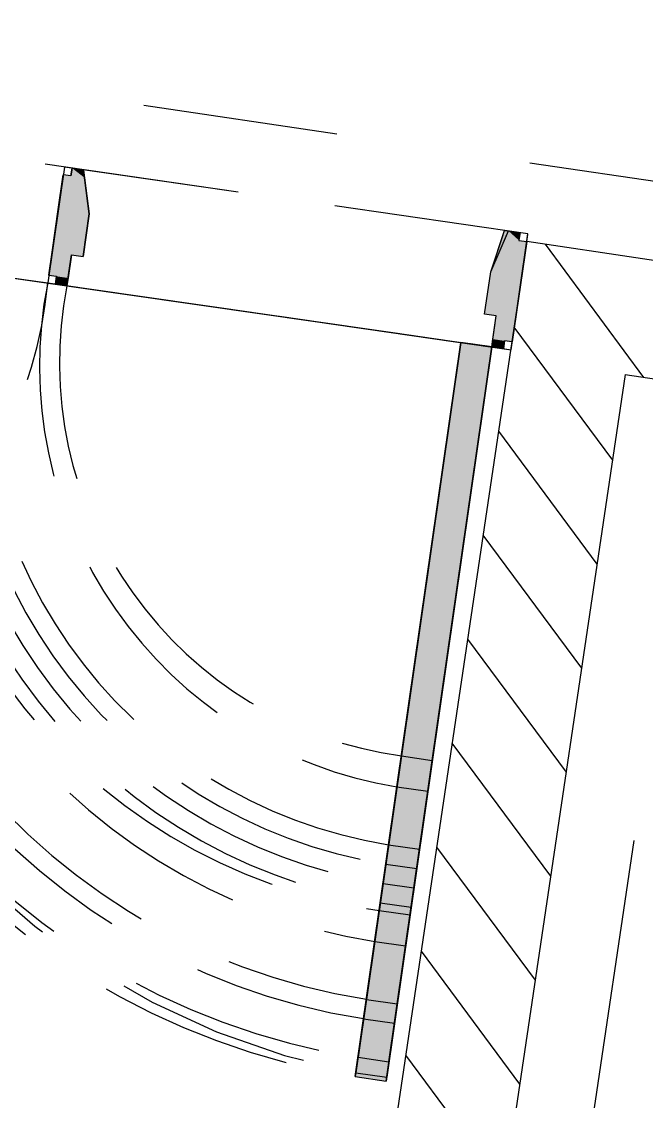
# Model space of a CAD drawing. Header units: millimetres. Extents: x 338 to 506, y 179 to 335.
# Drawn here: x 446.563 to 447.364, y 235.504 to 236.887 of the extents above; entities that cross this region are included whole.
import ezdxf

# ---------------------------------------------------------------- set-up
doc = ezdxf.new("R2010")
doc.units = ezdxf.units.MM
for name, pattern in [('CENTER', [2, 1.25, -0.25, 0.25, -0.25]), ('DASHED2', [0.375, 0.25, -0.125]), ('HIDDEN', [0.375, 0.25, -0.125])]:
    doc.linetypes.add(name, pattern=pattern)
for name, color, linetype in [('A-DOOR', 3, 'Continuous'), ('EJES_DE_COLUMNA', 255, 'DASHED2'), ('MUROS', 32, 'Continuous')]:
    doc.layers.add(name, color=color, linetype=linetype)

# ---------------------------------------------------------------- blocks, each defined once
blk = doc.blocks.new('*U1258')
at = {"color": 7, "linetype": 'Continuous'}
for p, q in [((0.575, -0.01), (0.575, 0)), ((0.59, 0), (0.59, -0.01)), ((0.575, -0.04), (0.575, -0.01)), ((0.6, -0.01), (0.6, -0.04)), ((0.56, -0.095), (0.56, -0.04)), ((0.6, -0.04), (0.6, -0.095)), ((0.5723, -0.14), (0.56, -0.095)), ((0.6, -0.095), (0.6, -0.14)), ((0.575, -0.15), (0.5723, -0.14)), ((0.59, -0.14), (0.59, -0.15))]:
    blk.add_line(p, q, dxfattribs=at)
at = {"color": 7, "linetype": 'Continuous', "extrusion": (0, 0, -1)}
for points in [[(-0.575, 0), (-0.59, -0.01), (-0.575, -0.01)], [(-0.575, 0), (-0.59, 0), (-0.59, -0.01)], [(-0.575, -0.01), (-0.6, -0.04), (-0.575, -0.04)], [(-0.575, -0.01), (-0.6, -0.01), (-0.6, -0.04)], [(-0.56, -0.04), (-0.6, -0.095), (-0.56, -0.095)], [(-0.56, -0.04), (-0.6, -0.04), (-0.6, -0.095)], [(-0.56, -0.095), (-0.6, -0.14), (-0.5723, -0.14)], [(-0.56, -0.095), (-0.6, -0.095), (-0.6, -0.14)], [(-0.5723, -0.14), (-0.59, -0.15), (-0.575, -0.15)], [(-0.5723, -0.14), (-0.59, -0.14), (-0.59, -0.15)]]:
    blk.add_solid(points, dxfattribs=at)
blk = doc.blocks.new('*U1259')
at = {"color": 7, "linetype": 'Continuous'}
for p, q in [((0.025, 0), (0.025, 0.535)), ((0.065, 0.535), (0.065, 0))]:
    blk.add_line(p, q, dxfattribs=at)
at = {"color": 7, "linetype": 'Continuous', "extrusion": (0, 0, -1)}
for points in [[(-0.025, 0.535), (-0.065, 0), (-0.025, 0)], [(-0.025, 0.535), (-0.065, 0.535), (-0.065, 0)]]:
    blk.add_solid(points, dxfattribs=at)
blk = doc.blocks.new('*U1260')
at = {"color": 7, "linetype": 'Continuous'}
for p, q in [((0.01, -0.01), (0.01, 0)), ((0.025, 0), (0.025, -0.01)), ((0, -0.04), (0, -0.01)), ((0.025, -0.01), (0.025, -0.04)), ((0, -0.095), (0, -0.04)), ((0.04, -0.04), (0.04, -0.095)), ((0, -0.14), (0, -0.095)), ((0.04, -0.095), (0.0277, -0.14)), ((0.01, -0.15), (0.01, -0.14)), ((0.0277, -0.14), (0.025, -0.15))]:
    blk.add_line(p, q, dxfattribs=at)
at = {"color": 7, "linetype": 'Continuous', "extrusion": (0, 0, -1)}
for points in [[(-0.01, 0), (-0.025, -0.01), (-0.01, -0.01)], [(-0.01, 0), (-0.025, 0), (-0.025, -0.01)], [(0, -0.01), (-0.025, -0.04), (0, -0.04)], [(0, -0.01), (-0.025, -0.01), (-0.025, -0.04)], [(0, -0.04), (-0.04, -0.095), (0, -0.095)], [(0, -0.04), (-0.04, -0.04), (-0.04, -0.095)], [(0, -0.095), (-0.0277, -0.14), (0, -0.14)], [(0, -0.095), (-0.04, -0.095), (-0.0277, -0.14)], [(-0.01, -0.14), (-0.025, -0.15), (-0.01, -0.15)], [(-0.01, -0.14), (-0.0277, -0.14), (-0.025, -0.15)]]:
    blk.add_solid(points, dxfattribs=at)
blk = doc.blocks.new('*U1261')
at = {"color": 7, "linetype": 'Continuous'}
for p, q in [((0.025, 0), (0.025, 0.65)), ((0.065, 0.65), (0.065, 0))]:
    blk.add_line(p, q, dxfattribs=at)
at = {"color": 7, "linetype": 'Continuous', "extrusion": (0, 0, -1)}
for points in [[(-0.025, 0.65), (-0.065, 0), (-0.025, 0)], [(-0.025, 0.65), (-0.065, 0.65), (-0.065, 0)]]:
    blk.add_solid(points, dxfattribs=at)
blk = doc.blocks.new('*U1263')
at = {"color": 7, "linetype": 'Continuous'}
for p, q in [((0.01, -0.01), (0.01, 0)), ((0.025, 0), (0.025, -0.01)), ((0, -0.04), (0, -0.01)), ((0.025, -0.01), (0.025, -0.04)), ((0, -0.095), (0, -0.04)), ((0.04, -0.04), (0.04, -0.095)), ((0, -0.14), (0, -0.095)), ((0.04, -0.095), (0.0277, -0.14)), ((0.01, -0.15), (0.01, -0.14)), ((0.0277, -0.14), (0.025, -0.15))]:
    blk.add_line(p, q, dxfattribs=at)
at = {"color": 7, "linetype": 'Continuous', "extrusion": (0, 0, -1)}
for points in [[(-0.01, 0), (-0.025, -0.01), (-0.01, -0.01)], [(-0.01, 0), (-0.025, 0), (-0.025, -0.01)], [(0, -0.01), (-0.025, -0.04), (0, -0.04)], [(0, -0.01), (-0.025, -0.01), (-0.025, -0.04)], [(0, -0.04), (-0.04, -0.095), (0, -0.095)], [(0, -0.04), (-0.04, -0.04), (-0.04, -0.095)], [(0, -0.095), (-0.0277, -0.14), (0, -0.14)], [(0, -0.095), (-0.04, -0.095), (-0.0277, -0.14)], [(-0.01, -0.14), (-0.025, -0.15), (-0.01, -0.15)], [(-0.01, -0.14), (-0.0277, -0.14), (-0.025, -0.15)]]:
    blk.add_solid(points, dxfattribs=at)
blk = doc.blocks.new('*U1266')
at = {"color": 7, "linetype": 'Continuous'}
for p, q in [((0.01, -0.01), (0.01, 0)), ((0.025, 0), (0.025, -0.01)), ((0, -0.04), (0, -0.01)), ((0.025, -0.01), (0.025, -0.04)), ((0, -0.095), (0, -0.04)), ((0.04, -0.04), (0.04, -0.095)), ((0, -0.14), (0, -0.095)), ((0.04, -0.095), (0.0277, -0.14)), ((0.01, -0.15), (0.01, -0.14)), ((0.0277, -0.14), (0.025, -0.15))]:
    blk.add_line(p, q, dxfattribs=at)
at = {"color": 7, "linetype": 'Continuous', "extrusion": (0, 0, -1)}
for points in [[(-0.01, 0), (-0.025, -0.01), (-0.01, -0.01)], [(-0.01, 0), (-0.025, 0), (-0.025, -0.01)], [(0, -0.01), (-0.025, -0.04), (0, -0.04)], [(0, -0.01), (-0.025, -0.01), (-0.025, -0.04)], [(0, -0.04), (-0.04, -0.095), (0, -0.095)], [(0, -0.04), (-0.04, -0.04), (-0.04, -0.095)], [(0, -0.095), (-0.0277, -0.14), (0, -0.14)], [(0, -0.095), (-0.04, -0.095), (-0.0277, -0.14)], [(-0.01, -0.14), (-0.025, -0.15), (-0.01, -0.15)], [(-0.01, -0.14), (-0.0277, -0.14), (-0.025, -0.15)]]:
    blk.add_solid(points, dxfattribs=at)
blk = doc.blocks.new('*U1267')
at = {"color": 7, "linetype": 'Continuous'}
for p, q in [((0.01, -0.01), (0.01, 0)), ((0.025, 0), (0.025, -0.01)), ((0, -0.04), (0, -0.01)), ((0.025, -0.01), (0.025, -0.04)), ((0, -0.095), (0, -0.04)), ((0.04, -0.04), (0.04, -0.095)), ((0, -0.14), (0, -0.095)), ((0.04, -0.095), (0.0277, -0.14)), ((0.01, -0.15), (0.01, -0.14)), ((0.0277, -0.14), (0.025, -0.15))]:
    blk.add_line(p, q, dxfattribs=at)
at = {"color": 7, "linetype": 'Continuous', "extrusion": (0, 0, -1)}
for points in [[(-0.01, 0), (-0.025, -0.01), (-0.01, -0.01)], [(-0.01, 0), (-0.025, 0), (-0.025, -0.01)], [(0, -0.01), (-0.025, -0.04), (0, -0.04)], [(0, -0.01), (-0.025, -0.01), (-0.025, -0.04)], [(0, -0.04), (-0.04, -0.095), (0, -0.095)], [(0, -0.04), (-0.04, -0.04), (-0.04, -0.095)], [(0, -0.095), (-0.0277, -0.14), (0, -0.14)], [(0, -0.095), (-0.04, -0.095), (-0.0277, -0.14)], [(-0.01, -0.14), (-0.025, -0.15), (-0.01, -0.15)], [(-0.01, -0.14), (-0.0277, -0.14), (-0.025, -0.15)]]:
    blk.add_solid(points, dxfattribs=at)
blk = doc.blocks.new('*U1268')
at = {"color": 7, "linetype": 'Continuous'}
for p, q in [((0.025, 0), (0.025, 0.735)), ((0.065, 0.735), (0.065, 0))]:
    blk.add_line(p, q, dxfattribs=at)
at = {"color": 7, "linetype": 'Continuous', "extrusion": (0, 0, -1)}
for points in [[(-0.025, 0.735), (-0.065, 0), (-0.025, 0)], [(-0.025, 0.735), (-0.065, 0.735), (-0.065, 0)]]:
    blk.add_solid(points, dxfattribs=at)
blk = doc.blocks.new('*U1269')
at = {"color": 7, "linetype": 'Continuous'}
for p, q in [((0.025, 0), (0.025, 0.85)), ((0.065, 0.85), (0.065, 0))]:
    blk.add_line(p, q, dxfattribs=at)
at = {"color": 7, "linetype": 'Continuous', "extrusion": (0, 0, -1)}
for points in [[(-0.025, 0.85), (-0.065, 0), (-0.025, 0)], [(-0.025, 0.85), (-0.065, 0.85), (-0.065, 0)]]:
    blk.add_solid(points, dxfattribs=at)
blk = doc.blocks.new('*U1272')
at = {"color": 7, "linetype": 'Continuous'}
for p, q in [((0.01, -0.01), (0.01, 0)), ((0.025, 0), (0.025, -0.01)), ((0, -0.04), (0, -0.01)), ((0.025, -0.01), (0.025, -0.04)), ((0, -0.095), (0, -0.04)), ((0.04, -0.04), (0.04, -0.095)), ((0, -0.14), (0, -0.095)), ((0.04, -0.095), (0.0277, -0.14)), ((0.01, -0.15), (0.01, -0.14)), ((0.0277, -0.14), (0.025, -0.15))]:
    blk.add_line(p, q, dxfattribs=at)
at = {"color": 7, "linetype": 'Continuous', "extrusion": (0, 0, -1)}
for points in [[(-0.01, 0), (-0.025, -0.01), (-0.01, -0.01)], [(-0.01, 0), (-0.025, 0), (-0.025, -0.01)], [(0, -0.01), (-0.025, -0.04), (0, -0.04)], [(0, -0.01), (-0.025, -0.01), (-0.025, -0.04)], [(0, -0.04), (-0.04, -0.095), (0, -0.095)], [(0, -0.04), (-0.04, -0.04), (-0.04, -0.095)], [(0, -0.095), (-0.0277, -0.14), (0, -0.14)], [(0, -0.095), (-0.04, -0.095), (-0.0277, -0.14)], [(-0.01, -0.14), (-0.025, -0.15), (-0.01, -0.15)], [(-0.01, -0.14), (-0.0277, -0.14), (-0.025, -0.15)]]:
    blk.add_solid(points, dxfattribs=at)
blk = doc.blocks.new('*U1273')
at = {"color": 7, "linetype": 'Continuous'}
for p, q in [((0.01, -0.01), (0.01, 0)), ((0.025, 0), (0.025, -0.01)), ((0, -0.04), (0, -0.01)), ((0.025, -0.01), (0.025, -0.04)), ((0, -0.095), (0, -0.04)), ((0.04, -0.04), (0.04, -0.095)), ((0, -0.14), (0, -0.095)), ((0.04, -0.095), (0.0277, -0.14)), ((0.01, -0.15), (0.01, -0.14)), ((0.0277, -0.14), (0.025, -0.15))]:
    blk.add_line(p, q, dxfattribs=at)
at = {"color": 7, "linetype": 'Continuous', "extrusion": (0, 0, -1)}
for points in [[(-0.01, 0), (-0.025, -0.01), (-0.01, -0.01)], [(-0.01, 0), (-0.025, 0), (-0.025, -0.01)], [(0, -0.01), (-0.025, -0.04), (0, -0.04)], [(0, -0.01), (-0.025, -0.01), (-0.025, -0.04)], [(0, -0.04), (-0.04, -0.095), (0, -0.095)], [(0, -0.04), (-0.04, -0.04), (-0.04, -0.095)], [(0, -0.095), (-0.0277, -0.14), (0, -0.14)], [(0, -0.095), (-0.04, -0.095), (-0.0277, -0.14)], [(-0.01, -0.14), (-0.025, -0.15), (-0.01, -0.15)], [(-0.01, -0.14), (-0.0277, -0.14), (-0.025, -0.15)]]:
    blk.add_solid(points, dxfattribs=at)
blk = doc.blocks.new('*U1276')
at = {"color": 7, "linetype": 'Continuous'}
for p, q in [((0.01, -0.01), (0.01, 0)), ((0.025, 0), (0.025, -0.01)), ((0, -0.04), (0, -0.01)), ((0.025, -0.01), (0.025, -0.04)), ((0, -0.095), (0, -0.04)), ((0.04, -0.04), (0.04, -0.095)), ((0, -0.14), (0, -0.095)), ((0.04, -0.095), (0.0277, -0.14)), ((0.01, -0.15), (0.01, -0.14)), ((0.0277, -0.14), (0.025, -0.15))]:
    blk.add_line(p, q, dxfattribs=at)
at = {"color": 7, "linetype": 'Continuous', "extrusion": (0, 0, -1)}
for points in [[(-0.01, 0), (-0.025, -0.01), (-0.01, -0.01)], [(-0.01, 0), (-0.025, 0), (-0.025, -0.01)], [(0, -0.01), (-0.025, -0.04), (0, -0.04)], [(0, -0.01), (-0.025, -0.01), (-0.025, -0.04)], [(0, -0.04), (-0.04, -0.095), (0, -0.095)], [(0, -0.04), (-0.04, -0.04), (-0.04, -0.095)], [(0, -0.095), (-0.0277, -0.14), (0, -0.14)], [(0, -0.095), (-0.04, -0.095), (-0.0277, -0.14)], [(-0.01, -0.14), (-0.025, -0.15), (-0.01, -0.15)], [(-0.01, -0.14), (-0.0277, -0.14), (-0.025, -0.15)]]:
    blk.add_solid(points, dxfattribs=at)
blk = doc.blocks.new('*U1277')
at = {"color": 7, "linetype": 'Continuous'}
for p, q in [((0.01, -0.01), (0.01, 0)), ((0.025, 0), (0.025, -0.01)), ((0, -0.04), (0, -0.01)), ((0.025, -0.01), (0.025, -0.04)), ((0, -0.095), (0, -0.04)), ((0.04, -0.04), (0.04, -0.095)), ((0, -0.14), (0, -0.095)), ((0.04, -0.095), (0.0277, -0.14)), ((0.01, -0.15), (0.01, -0.14)), ((0.0277, -0.14), (0.025, -0.15))]:
    blk.add_line(p, q, dxfattribs=at)
at = {"color": 7, "linetype": 'Continuous', "extrusion": (0, 0, -1)}
for points in [[(-0.01, 0), (-0.025, -0.01), (-0.01, -0.01)], [(-0.01, 0), (-0.025, 0), (-0.025, -0.01)], [(0, -0.01), (-0.025, -0.04), (0, -0.04)], [(0, -0.01), (-0.025, -0.01), (-0.025, -0.04)], [(0, -0.04), (-0.04, -0.095), (0, -0.095)], [(0, -0.04), (-0.04, -0.04), (-0.04, -0.095)], [(0, -0.095), (-0.0277, -0.14), (0, -0.14)], [(0, -0.095), (-0.04, -0.095), (-0.0277, -0.14)], [(-0.01, -0.14), (-0.025, -0.15), (-0.01, -0.15)], [(-0.01, -0.14), (-0.0277, -0.14), (-0.025, -0.15)]]:
    blk.add_solid(points, dxfattribs=at)
blk = doc.blocks.new('*U1278')
at = {"color": 7, "linetype": 'Continuous'}
for p, q in [((0.025, 0), (0.025, 0.95)), ((0.065, 0.95), (0.065, 0))]:
    blk.add_line(p, q, dxfattribs=at)
at = {"color": 7, "linetype": 'Continuous', "extrusion": (0, 0, -1)}
for points in [[(-0.025, 0.95), (-0.065, 0), (-0.025, 0)], [(-0.025, 0.95), (-0.065, 0.95), (-0.065, 0)]]:
    blk.add_solid(points, dxfattribs=at)
blk = doc.blocks.new('*U1279')
at = {"color": 7, "linetype": 'Continuous'}
for p, q in [((0.025, 0), (0.025, 0.945)), ((0.065, 0.945), (0.065, 0))]:
    blk.add_line(p, q, dxfattribs=at)
at = {"color": 7, "linetype": 'Continuous', "extrusion": (0, 0, -1)}
for points in [[(-0.025, 0.945), (-0.065, 0), (-0.025, 0)], [(-0.025, 0.945), (-0.065, 0.945), (-0.065, 0)]]:
    blk.add_solid(points, dxfattribs=at)
blk = doc.blocks.new('*U1282')
at = {"color": 7, "linetype": 'Continuous'}
for p, q in [((0.01, -0.01), (0.01, 0)), ((0.025, 0), (0.025, -0.01)), ((0, -0.04), (0, -0.01)), ((0.025, -0.01), (0.025, -0.04)), ((0, -0.095), (0, -0.04)), ((0.04, -0.04), (0.04, -0.095)), ((0, -0.14), (0, -0.095)), ((0.04, -0.095), (0.0318, -0.14)), ((0.01, -0.15), (0.01, -0.14)), ((0.0318, -0.14), (0.03, -0.15))]:
    blk.add_line(p, q, dxfattribs=at)
at = {"color": 7, "linetype": 'Continuous', "extrusion": (0, 0, -1)}
for points in [[(-0.01, 0), (-0.025, -0.01), (-0.01, -0.01)], [(-0.01, 0), (-0.025, 0), (-0.025, -0.01)], [(0, -0.01), (-0.025, -0.04), (0, -0.04)], [(0, -0.01), (-0.025, -0.01), (-0.025, -0.04)], [(0, -0.04), (-0.04, -0.095), (0, -0.095)], [(0, -0.04), (-0.04, -0.04), (-0.04, -0.095)], [(0, -0.095), (-0.0318, -0.14), (0, -0.14)], [(0, -0.095), (-0.04, -0.095), (-0.0318, -0.14)], [(-0.01, -0.14), (-0.03, -0.15), (-0.01, -0.15)], [(-0.01, -0.14), (-0.0318, -0.14), (-0.03, -0.15)]]:
    blk.add_solid(points, dxfattribs=at)
blk = doc.blocks.new('*U1286')
at = {"color": 7, "linetype": 'Continuous'}
for p, q in [((0.025, 0), (0.025, 0.945)), ((0.065, 0.945), (0.065, 0))]:
    blk.add_line(p, q, dxfattribs=at)
at = {"color": 7, "linetype": 'Continuous', "extrusion": (0, 0, -1)}
for points in [[(-0.025, 0.945), (-0.065, 0), (-0.025, 0)], [(-0.025, 0.945), (-0.065, 0.945), (-0.065, 0)]]:
    blk.add_solid(points, dxfattribs=at)
blk = doc.blocks.new('*U1289')
at = {"color": 7, "linetype": 'Continuous'}
for p, q in [((0.01, -0.01), (0.01, 0)), ((0.025, 0), (0.025, -0.01)), ((0, -0.04), (0, -0.01)), ((0.025, -0.01), (0.025, -0.04)), ((0, -0.095), (0, -0.04)), ((0.04, -0.04), (0.04, -0.095)), ((0, -0.14), (0, -0.095)), ((0.04, -0.095), (0.0318, -0.14)), ((0.01, -0.15), (0.01, -0.14)), ((0.0318, -0.14), (0.03, -0.15))]:
    blk.add_line(p, q, dxfattribs=at)
at = {"color": 7, "linetype": 'Continuous', "extrusion": (0, 0, -1)}
for points in [[(-0.01, 0), (-0.025, -0.01), (-0.01, -0.01)], [(-0.01, 0), (-0.025, 0), (-0.025, -0.01)], [(0, -0.01), (-0.025, -0.04), (0, -0.04)], [(0, -0.01), (-0.025, -0.01), (-0.025, -0.04)], [(0, -0.04), (-0.04, -0.095), (0, -0.095)], [(0, -0.04), (-0.04, -0.04), (-0.04, -0.095)], [(0, -0.095), (-0.0318, -0.14), (0, -0.14)], [(0, -0.095), (-0.04, -0.095), (-0.0318, -0.14)], [(-0.01, -0.14), (-0.03, -0.15), (-0.01, -0.15)], [(-0.01, -0.14), (-0.0318, -0.14), (-0.03, -0.15)]]:
    blk.add_solid(points, dxfattribs=at)
blk = doc.blocks.new('*U1295')
at = {"color": 7, "linetype": 'Continuous'}
for p, q in [((0.025, 0), (0.025, 0.7)), ((0.065, 0.7), (0.065, 0))]:
    blk.add_line(p, q, dxfattribs=at)
at = {"color": 7, "linetype": 'Continuous', "extrusion": (0, 0, -1)}
for points in [[(-0.025, 0.7), (-0.065, 0), (-0.025, 0)], [(-0.025, 0.7), (-0.065, 0.7), (-0.065, 0)]]:
    blk.add_solid(points, dxfattribs=at)
blk = doc.blocks.new('*U1297')
at = {"color": 7, "linetype": 'Continuous'}
for p, q in [((0.01, -0.01), (0.01, 0)), ((0.025, 0), (0.025, -0.01)), ((0, -0.04), (0, -0.01)), ((0.025, -0.01), (0.025, -0.04)), ((0, -0.095), (0, -0.04)), ((0.04, -0.04), (0.04, -0.095)), ((0, -0.14), (0, -0.095)), ((0.04, -0.095), (0.0277, -0.14)), ((0.01, -0.15), (0.01, -0.14)), ((0.0277, -0.14), (0.025, -0.15))]:
    blk.add_line(p, q, dxfattribs=at)
at = {"color": 7, "linetype": 'Continuous', "extrusion": (0, 0, -1)}
for points in [[(-0.01, 0), (-0.025, -0.01), (-0.01, -0.01)], [(-0.01, 0), (-0.025, 0), (-0.025, -0.01)], [(0, -0.01), (-0.025, -0.04), (0, -0.04)], [(0, -0.01), (-0.025, -0.01), (-0.025, -0.04)], [(0, -0.04), (-0.04, -0.095), (0, -0.095)], [(0, -0.04), (-0.04, -0.04), (-0.04, -0.095)], [(0, -0.095), (-0.0277, -0.14), (0, -0.14)], [(0, -0.095), (-0.04, -0.095), (-0.0277, -0.14)], [(-0.01, -0.14), (-0.025, -0.15), (-0.01, -0.15)], [(-0.01, -0.14), (-0.0277, -0.14), (-0.025, -0.15)]]:
    blk.add_solid(points, dxfattribs=at)
blk = doc.blocks.new('*U1298')
at = {"color": 7, "linetype": 'Continuous'}
for p, q in [((0.025, 0), (0.025, 0.575)), ((0.065, 0.575), (0.065, 0))]:
    blk.add_line(p, q, dxfattribs=at)
at = {"color": 7, "linetype": 'Continuous', "extrusion": (0, 0, -1)}
for points in [[(-0.025, 0.575), (-0.065, 0), (-0.025, 0)], [(-0.025, 0.575), (-0.065, 0.575), (-0.065, 0)]]:
    blk.add_solid(points, dxfattribs=at)
blk = doc.blocks.new('*U1299')
at = {"color": 7, "linetype": 'Continuous'}
for p, q in [((0.01, -0.01), (0.01, 0)), ((0.025, 0), (0.025, -0.01)), ((0, -0.04), (0, -0.01)), ((0.025, -0.01), (0.025, -0.04)), ((0, -0.095), (0, -0.04)), ((0.04, -0.04), (0.04, -0.095)), ((0, -0.14), (0, -0.095)), ((0.04, -0.095), (0.0318, -0.14)), ((0.01, -0.15), (0.01, -0.14)), ((0.0318, -0.14), (0.03, -0.15))]:
    blk.add_line(p, q, dxfattribs=at)
at = {"color": 7, "linetype": 'Continuous', "extrusion": (0, 0, -1)}
for points in [[(-0.01, 0), (-0.025, -0.01), (-0.01, -0.01)], [(-0.01, 0), (-0.025, 0), (-0.025, -0.01)], [(0, -0.01), (-0.025, -0.04), (0, -0.04)], [(0, -0.01), (-0.025, -0.01), (-0.025, -0.04)], [(0, -0.04), (-0.04, -0.095), (0, -0.095)], [(0, -0.04), (-0.04, -0.04), (-0.04, -0.095)], [(0, -0.095), (-0.0318, -0.14), (0, -0.14)], [(0, -0.095), (-0.04, -0.095), (-0.0318, -0.14)], [(-0.01, -0.14), (-0.03, -0.15), (-0.01, -0.15)], [(-0.01, -0.14), (-0.0318, -0.14), (-0.03, -0.15)]]:
    blk.add_solid(points, dxfattribs=at)
blk = doc.blocks.new('*U1302')
at = {"color": 7, "linetype": 'Continuous'}
for p, q in [((0.01, -0.01), (0.01, 0)), ((0.025, 0), (0.025, -0.01)), ((0, -0.04), (0, -0.01)), ((0.025, -0.01), (0.025, -0.04)), ((0, -0.095), (0, -0.04)), ((0.04, -0.04), (0.04, -0.095)), ((0, -0.14), (0, -0.095)), ((0.04, -0.095), (0.0277, -0.14)), ((0.01, -0.15), (0.01, -0.14)), ((0.0277, -0.14), (0.025, -0.15))]:
    blk.add_line(p, q, dxfattribs=at)
at = {"color": 7, "linetype": 'Continuous', "extrusion": (0, 0, -1)}
for points in [[(-0.01, 0), (-0.025, -0.01), (-0.01, -0.01)], [(-0.01, 0), (-0.025, 0), (-0.025, -0.01)], [(0, -0.01), (-0.025, -0.04), (0, -0.04)], [(0, -0.01), (-0.025, -0.01), (-0.025, -0.04)], [(0, -0.04), (-0.04, -0.095), (0, -0.095)], [(0, -0.04), (-0.04, -0.04), (-0.04, -0.095)], [(0, -0.095), (-0.0277, -0.14), (0, -0.14)], [(0, -0.095), (-0.04, -0.095), (-0.0277, -0.14)], [(-0.01, -0.14), (-0.025, -0.15), (-0.01, -0.15)], [(-0.01, -0.14), (-0.0277, -0.14), (-0.025, -0.15)]]:
    blk.add_solid(points, dxfattribs=at)
blk = doc.blocks.new('*U1303')
at = {"color": 7, "linetype": 'Continuous'}
for p, q in [((0.01, -0.01), (0.01, 0)), ((0.025, 0), (0.025, -0.01)), ((0, -0.04), (0, -0.01)), ((0.025, -0.01), (0.025, -0.04)), ((0, -0.095), (0, -0.04)), ((0.04, -0.04), (0.04, -0.095)), ((0, -0.14), (0, -0.095)), ((0.04, -0.095), (0.0277, -0.14)), ((0.01, -0.15), (0.01, -0.14)), ((0.0277, -0.14), (0.025, -0.15))]:
    blk.add_line(p, q, dxfattribs=at)
at = {"color": 7, "linetype": 'Continuous', "extrusion": (0, 0, -1)}
for points in [[(-0.01, 0), (-0.025, -0.01), (-0.01, -0.01)], [(-0.01, 0), (-0.025, 0), (-0.025, -0.01)], [(0, -0.01), (-0.025, -0.04), (0, -0.04)], [(0, -0.01), (-0.025, -0.01), (-0.025, -0.04)], [(0, -0.04), (-0.04, -0.095), (0, -0.095)], [(0, -0.04), (-0.04, -0.04), (-0.04, -0.095)], [(0, -0.095), (-0.0277, -0.14), (0, -0.14)], [(0, -0.095), (-0.04, -0.095), (-0.0277, -0.14)], [(-0.01, -0.14), (-0.025, -0.15), (-0.01, -0.15)], [(-0.01, -0.14), (-0.0277, -0.14), (-0.025, -0.15)]]:
    blk.add_solid(points, dxfattribs=at)
blk = doc.blocks.new('*U1304')
at = {"color": 7, "linetype": 'Continuous'}
for p, q in [((0.025, 0), (0.025, 0.775)), ((0.065, 0.775), (0.065, 0))]:
    blk.add_line(p, q, dxfattribs=at)
at = {"color": 7, "linetype": 'Continuous', "extrusion": (0, 0, -1)}
for points in [[(-0.025, 0.775), (-0.065, 0), (-0.025, 0)], [(-0.025, 0.775), (-0.065, 0.775), (-0.065, 0)]]:
    blk.add_solid(points, dxfattribs=at)
blk = doc.blocks.new('*U1308')
at = {"color": 7, "linetype": 'Continuous'}
for p, q in [((0.01, -0.01), (0.01, 0)), ((0.025, 0), (0.025, -0.01)), ((0, -0.04), (0, -0.01)), ((0.025, -0.01), (0.025, -0.04)), ((0, -0.095), (0, -0.04)), ((0.04, -0.04), (0.04, -0.095)), ((0, -0.14), (0, -0.095)), ((0.04, -0.095), (0.0277, -0.14)), ((0.01, -0.15), (0.01, -0.14)), ((0.0277, -0.14), (0.025, -0.15))]:
    blk.add_line(p, q, dxfattribs=at)
at = {"color": 7, "linetype": 'Continuous', "extrusion": (0, 0, -1)}
for points in [[(-0.01, 0), (-0.025, -0.01), (-0.01, -0.01)], [(-0.01, 0), (-0.025, 0), (-0.025, -0.01)], [(0, -0.01), (-0.025, -0.04), (0, -0.04)], [(0, -0.01), (-0.025, -0.01), (-0.025, -0.04)], [(0, -0.04), (-0.04, -0.095), (0, -0.095)], [(0, -0.04), (-0.04, -0.04), (-0.04, -0.095)], [(0, -0.095), (-0.0277, -0.14), (0, -0.14)], [(0, -0.095), (-0.04, -0.095), (-0.0277, -0.14)], [(-0.01, -0.14), (-0.025, -0.15), (-0.01, -0.15)], [(-0.01, -0.14), (-0.0277, -0.14), (-0.025, -0.15)]]:
    blk.add_solid(points, dxfattribs=at)
blk = doc.blocks.new('*U1309')
at = {"color": 7, "linetype": 'Continuous'}
for p, q in [((0.01, -0.01), (0.01, 0)), ((0.025, 0), (0.025, -0.01)), ((0, -0.04), (0, -0.01)), ((0.025, -0.01), (0.025, -0.04)), ((0, -0.095), (0, -0.04)), ((0.04, -0.04), (0.04, -0.095)), ((0, -0.14), (0, -0.095)), ((0.04, -0.095), (0.0277, -0.14)), ((0.01, -0.15), (0.01, -0.14)), ((0.0277, -0.14), (0.025, -0.15))]:
    blk.add_line(p, q, dxfattribs=at)
at = {"color": 7, "linetype": 'Continuous', "extrusion": (0, 0, -1)}
for points in [[(-0.01, 0), (-0.025, -0.01), (-0.01, -0.01)], [(-0.01, 0), (-0.025, 0), (-0.025, -0.01)], [(0, -0.01), (-0.025, -0.04), (0, -0.04)], [(0, -0.01), (-0.025, -0.01), (-0.025, -0.04)], [(0, -0.04), (-0.04, -0.095), (0, -0.095)], [(0, -0.04), (-0.04, -0.04), (-0.04, -0.095)], [(0, -0.095), (-0.0277, -0.14), (0, -0.14)], [(0, -0.095), (-0.04, -0.095), (-0.0277, -0.14)], [(-0.01, -0.14), (-0.025, -0.15), (-0.01, -0.15)], [(-0.01, -0.14), (-0.0277, -0.14), (-0.025, -0.15)]]:
    blk.add_solid(points, dxfattribs=at)
blk = doc.blocks.new('*U1311')
at = {"color": 7, "linetype": 'Continuous'}
for p, q in [((0.025, 0), (0.025, 0.925)), ((0.065, 0.925), (0.065, 0))]:
    blk.add_line(p, q, dxfattribs=at)
at = {"color": 7, "linetype": 'Continuous', "extrusion": (0, 0, -1)}
for points in [[(-0.025, 0.925), (-0.065, 0), (-0.025, 0)], [(-0.025, 0.925), (-0.065, 0.925), (-0.065, 0)]]:
    blk.add_solid(points, dxfattribs=at)
blk = doc.blocks.new('*U1314')
at = {"color": 7, "linetype": 'Continuous'}
for p, q in [((0.01, -0.01), (0.01, 0)), ((0.025, 0), (0.025, -0.01)), ((0, -0.04), (0, -0.01)), ((0.025, -0.01), (0.025, -0.04)), ((0, -0.095), (0, -0.04)), ((0.04, -0.04), (0.04, -0.095)), ((0, -0.14), (0, -0.095)), ((0.04, -0.095), (0.0277, -0.14)), ((0.01, -0.15), (0.01, -0.14)), ((0.0277, -0.14), (0.025, -0.15))]:
    blk.add_line(p, q, dxfattribs=at)
at = {"color": 7, "linetype": 'Continuous', "extrusion": (0, 0, -1)}
for points in [[(-0.01, 0), (-0.025, -0.01), (-0.01, -0.01)], [(-0.01, 0), (-0.025, 0), (-0.025, -0.01)], [(0, -0.01), (-0.025, -0.04), (0, -0.04)], [(0, -0.01), (-0.025, -0.01), (-0.025, -0.04)], [(0, -0.04), (-0.04, -0.095), (0, -0.095)], [(0, -0.04), (-0.04, -0.04), (-0.04, -0.095)], [(0, -0.095), (-0.0277, -0.14), (0, -0.14)], [(0, -0.095), (-0.04, -0.095), (-0.0277, -0.14)], [(-0.01, -0.14), (-0.025, -0.15), (-0.01, -0.15)], [(-0.01, -0.14), (-0.0277, -0.14), (-0.025, -0.15)]]:
    blk.add_solid(points, dxfattribs=at)
blk = doc.blocks.new('*U1315')
at = {"color": 7, "linetype": 'Continuous'}
for p, q in [((0.01, -0.01), (0.01, 0)), ((0.025, 0), (0.025, -0.01)), ((0, -0.04), (0, -0.01)), ((0.025, -0.01), (0.025, -0.04)), ((0, -0.095), (0, -0.04)), ((0.04, -0.04), (0.04, -0.095)), ((0, -0.14), (0, -0.095)), ((0.04, -0.095), (0.0277, -0.14)), ((0.01, -0.15), (0.01, -0.14)), ((0.0277, -0.14), (0.025, -0.15))]:
    blk.add_line(p, q, dxfattribs=at)
at = {"color": 7, "linetype": 'Continuous', "extrusion": (0, 0, -1)}
for points in [[(-0.01, 0), (-0.025, -0.01), (-0.01, -0.01)], [(-0.01, 0), (-0.025, 0), (-0.025, -0.01)], [(0, -0.01), (-0.025, -0.04), (0, -0.04)], [(0, -0.01), (-0.025, -0.01), (-0.025, -0.04)], [(0, -0.04), (-0.04, -0.095), (0, -0.095)], [(0, -0.04), (-0.04, -0.04), (-0.04, -0.095)], [(0, -0.095), (-0.0277, -0.14), (0, -0.14)], [(0, -0.095), (-0.04, -0.095), (-0.0277, -0.14)], [(-0.01, -0.14), (-0.025, -0.15), (-0.01, -0.15)], [(-0.01, -0.14), (-0.0277, -0.14), (-0.025, -0.15)]]:
    blk.add_solid(points, dxfattribs=at)
blk = doc.blocks.new('*U1317')
at = {"color": 7, "linetype": 'Continuous'}
for p, q in [((0.025, 0), (0.025, 0.675)), ((0.065, 0.675), (0.065, 0))]:
    blk.add_line(p, q, dxfattribs=at)
at = {"color": 7, "linetype": 'Continuous', "extrusion": (0, 0, -1)}
for points in [[(-0.025, 0.675), (-0.065, 0), (-0.025, 0)], [(-0.025, 0.675), (-0.065, 0.675), (-0.065, 0)]]:
    blk.add_solid(points, dxfattribs=at)
blk = doc.blocks.new('*U1320')
at = {"color": 7, "linetype": 'Continuous'}
for p, q in [((0.01, -0.01), (0.01, 0)), ((0.025, 0), (0.025, -0.01)), ((0, -0.04), (0, -0.01)), ((0.025, -0.01), (0.025, -0.04)), ((0, -0.095), (0, -0.04)), ((0.04, -0.04), (0.04, -0.095)), ((0, -0.14), (0, -0.095)), ((0.04, -0.095), (0.0277, -0.14)), ((0.01, -0.15), (0.01, -0.14)), ((0.0277, -0.14), (0.025, -0.15))]:
    blk.add_line(p, q, dxfattribs=at)
at = {"color": 7, "linetype": 'Continuous', "extrusion": (0, 0, -1)}
for points in [[(-0.01, 0), (-0.025, -0.01), (-0.01, -0.01)], [(-0.01, 0), (-0.025, 0), (-0.025, -0.01)], [(0, -0.01), (-0.025, -0.04), (0, -0.04)], [(0, -0.01), (-0.025, -0.01), (-0.025, -0.04)], [(0, -0.04), (-0.04, -0.095), (0, -0.095)], [(0, -0.04), (-0.04, -0.04), (-0.04, -0.095)], [(0, -0.095), (-0.0277, -0.14), (0, -0.14)], [(0, -0.095), (-0.04, -0.095), (-0.0277, -0.14)], [(-0.01, -0.14), (-0.025, -0.15), (-0.01, -0.15)], [(-0.01, -0.14), (-0.0277, -0.14), (-0.025, -0.15)]]:
    blk.add_solid(points, dxfattribs=at)
blk = doc.blocks.new('*U1321')
at = {"color": 7, "linetype": 'Continuous'}
for p, q in [((0.01, -0.01), (0.01, 0)), ((0.025, 0), (0.025, -0.01)), ((0, -0.04), (0, -0.01)), ((0.025, -0.01), (0.025, -0.04)), ((0, -0.095), (0, -0.04)), ((0.04, -0.04), (0.04, -0.095)), ((0, -0.14), (0, -0.095)), ((0.04, -0.095), (0.0277, -0.14)), ((0.01, -0.15), (0.01, -0.14)), ((0.0277, -0.14), (0.025, -0.15))]:
    blk.add_line(p, q, dxfattribs=at)
at = {"color": 7, "linetype": 'Continuous', "extrusion": (0, 0, -1)}
for points in [[(-0.01, 0), (-0.025, -0.01), (-0.01, -0.01)], [(-0.01, 0), (-0.025, 0), (-0.025, -0.01)], [(0, -0.01), (-0.025, -0.04), (0, -0.04)], [(0, -0.01), (-0.025, -0.01), (-0.025, -0.04)], [(0, -0.04), (-0.04, -0.095), (0, -0.095)], [(0, -0.04), (-0.04, -0.04), (-0.04, -0.095)], [(0, -0.095), (-0.0277, -0.14), (0, -0.14)], [(0, -0.095), (-0.04, -0.095), (-0.0277, -0.14)], [(-0.01, -0.14), (-0.025, -0.15), (-0.01, -0.15)], [(-0.01, -0.14), (-0.0277, -0.14), (-0.025, -0.15)]]:
    blk.add_solid(points, dxfattribs=at)
blk = doc.blocks.new('*U1323')
at = {"color": 7, "linetype": 'Continuous'}
for p, q in [((0.025, 0), (0.025, 0.725)), ((0.065, 0.725), (0.065, 0))]:
    blk.add_line(p, q, dxfattribs=at)
at = {"color": 7, "linetype": 'Continuous', "extrusion": (0, 0, -1)}
for points in [[(-0.025, 0.725), (-0.065, 0), (-0.025, 0)], [(-0.025, 0.725), (-0.065, 0.725), (-0.065, 0)]]:
    blk.add_solid(points, dxfattribs=at)
blk = doc.blocks.new('*U1328')
at = {"color": 7, "linetype": 'Continuous'}
for p, q in [((0.01, -0.01), (0.01, 0)), ((0.025, 0), (0.025, -0.01)), ((0, -0.04), (0, -0.01)), ((0.025, -0.01), (0.025, -0.04)), ((0, -0.095), (0, -0.04)), ((0.04, -0.04), (0.04, -0.095)), ((0, -0.14), (0, -0.095)), ((0.04, -0.095), (0.0277, -0.14)), ((0.01, -0.15), (0.01, -0.14)), ((0.0277, -0.14), (0.025, -0.15))]:
    blk.add_line(p, q, dxfattribs=at)
at = {"color": 7, "linetype": 'Continuous', "extrusion": (0, 0, -1)}
for points in [[(-0.01, 0), (-0.025, -0.01), (-0.01, -0.01)], [(-0.01, 0), (-0.025, 0), (-0.025, -0.01)], [(0, -0.01), (-0.025, -0.04), (0, -0.04)], [(0, -0.01), (-0.025, -0.01), (-0.025, -0.04)], [(0, -0.04), (-0.04, -0.095), (0, -0.095)], [(0, -0.04), (-0.04, -0.04), (-0.04, -0.095)], [(0, -0.095), (-0.0277, -0.14), (0, -0.14)], [(0, -0.095), (-0.04, -0.095), (-0.0277, -0.14)], [(-0.01, -0.14), (-0.025, -0.15), (-0.01, -0.15)], [(-0.01, -0.14), (-0.0277, -0.14), (-0.025, -0.15)]]:
    blk.add_solid(points, dxfattribs=at)
blk = doc.blocks.new('*U1329')
at = {"color": 7, "linetype": 'Continuous'}
for p, q in [((0.01, -0.01), (0.01, 0)), ((0.025, 0), (0.025, -0.01)), ((0, -0.04), (0, -0.01)), ((0.025, -0.01), (0.025, -0.04)), ((0, -0.095), (0, -0.04)), ((0.04, -0.04), (0.04, -0.095)), ((0, -0.14), (0, -0.095)), ((0.04, -0.095), (0.0277, -0.14)), ((0.01, -0.15), (0.01, -0.14)), ((0.0277, -0.14), (0.025, -0.15))]:
    blk.add_line(p, q, dxfattribs=at)
at = {"color": 7, "linetype": 'Continuous', "extrusion": (0, 0, -1)}
for points in [[(-0.01, 0), (-0.025, -0.01), (-0.01, -0.01)], [(-0.01, 0), (-0.025, 0), (-0.025, -0.01)], [(0, -0.01), (-0.025, -0.04), (0, -0.04)], [(0, -0.01), (-0.025, -0.01), (-0.025, -0.04)], [(0, -0.04), (-0.04, -0.095), (0, -0.095)], [(0, -0.04), (-0.04, -0.04), (-0.04, -0.095)], [(0, -0.095), (-0.0277, -0.14), (0, -0.14)], [(0, -0.095), (-0.04, -0.095), (-0.0277, -0.14)], [(-0.01, -0.14), (-0.025, -0.15), (-0.01, -0.15)], [(-0.01, -0.14), (-0.0277, -0.14), (-0.025, -0.15)]]:
    blk.add_solid(points, dxfattribs=at)
blk = doc.blocks.new('*U1331')
at = {"color": 7, "linetype": 'Continuous'}
for p, q in [((0.025, 0), (0.025, 0.875)), ((0.065, 0.875), (0.065, 0))]:
    blk.add_line(p, q, dxfattribs=at)
at = {"color": 7, "linetype": 'Continuous', "extrusion": (0, 0, -1)}
for points in [[(-0.025, 0.875), (-0.065, 0), (-0.025, 0)], [(-0.025, 0.875), (-0.065, 0.875), (-0.065, 0)]]:
    blk.add_solid(points, dxfattribs=at)
blk = doc.blocks.new('*U920')
for points in [[(0.065, 0), (0.065, 0.95), (0.025, 0.95), (0.025, 0)], [(0.065, 0), (0.065, 0.945), (0.025, 0.945), (0.025, 0)], [(0.065, 0), (0.065, 0.945), (0.025, 0.945), (0.025, 0)], [(0.065, 0), (0.065, 0.925), (0.025, 0.925), (0.025, 0)], [(0.065, 0), (0.065, 0.875), (0.025, 0.875), (0.025, 0)], [(0.065, 0), (0.065, 0.85), (0.025, 0.85), (0.025, 0)], [(0.065, 0), (0.065, 0.775), (0.025, 0.775), (0.025, 0)], [(0.065, 0), (0.065, 0.735), (0.025, 0.735), (0.025, 0)], [(0.065, 0), (0.065, 0.725), (0.025, 0.725), (0.025, 0)], [(0.065, 0), (0.065, 0.7), (0.025, 0.7), (0.025, 0)], [(0.065, 0), (0.065, 0.675), (0.025, 0.675), (0.025, 0)], [(0.065, 0), (0.065, 0.65), (0.025, 0.65), (0.025, 0)], [(0.065, 0), (0.065, 0.575), (0.025, 0.575), (0.025, 0)], [(0.025, 0), (0.065, 0), (0.065, 0.535), (0.025, 0.535)], [(0, -0.01), (0.01, -0.01), (0.01, 0), (0.025, 0), (0.025, -0.04), (0.04, -0.04), (0.04, -0.095), (0.025, -0.15), (0.01, -0.15), (0.01, -0.14), (0, -0.14)], [(0, -0.01), (0.01, -0.01), (0.01, 0), (0.025, 0), (0.025, -0.04), (0.04, -0.04), (0.04, -0.095), (0.025, -0.15), (0.01, -0.15), (0.01, -0.14), (0, -0.14)], [(0, -0.01), (0.01, -0.01), (0.01, 0), (0.025, 0), (0.025, -0.04), (0.04, -0.04), (0.04, -0.095), (0.025, -0.15), (0.01, -0.15), (0.01, -0.14), (0, -0.14)], [(0, -0.01), (0.01, -0.01), (0.01, 0), (0.025, 0), (0.025, -0.04), (0.04, -0.04), (0.04, -0.095), (0.025, -0.15), (0.01, -0.15), (0.01, -0.14), (0, -0.14)], [(0, -0.01), (0.01, -0.01), (0.01, 0), (0.025, 0), (0.025, -0.04), (0.04, -0.04), (0.04, -0.095), (0.025, -0.15), (0.01, -0.15), (0.01, -0.14), (0, -0.14)], [(0, -0.01), (0.01, -0.01), (0.01, 0), (0.025, 0), (0.025, -0.04), (0.04, -0.04), (0.04, -0.095), (0.025, -0.15), (0.01, -0.15), (0.01, -0.14), (0, -0.14)], [(0, -0.01), (0.01, -0.01), (0.01, 0), (0.025, 0), (0.025, -0.04), (0.04, -0.04), (0.04, -0.095), (0.025, -0.15), (0.01, -0.15), (0.01, -0.14), (0, -0.14)], [(0, -0.01), (0.01, -0.01), (0.01, 0), (0.025, 0), (0.025, -0.04), (0.04, -0.04), (0.04, -0.095), (0.025, -0.15), (0.01, -0.15), (0.01, -0.14), (0, -0.14)], [(0, -0.01), (0.01, -0.01), (0.01, 0), (0.025, 0), (0.025, -0.04), (0.04, -0.04), (0.04, -0.095), (0.025, -0.15), (0.01, -0.15), (0.01, -0.14), (0, -0.14)], [(0, -0.01), (0.01, -0.01), (0.01, 0), (0.025, 0), (0.025, -0.04), (0.04, -0.04), (0.04, -0.095), (0.03, -0.15), (0.01, -0.15), (0.01, -0.14), (0, -0.14)], [(0, -0.01), (0.01, -0.01), (0.01, 0), (0.025, 0), (0.025, -0.04), (0.04, -0.04), (0.04, -0.095), (0.03, -0.15), (0.01, -0.15), (0.01, -0.14), (0, -0.14)], [(0, -0.01), (0.01, -0.01), (0.01, 0), (0.025, 0), (0.025, -0.04), (0.04, -0.04), (0.04, -0.095), (0.025, -0.15), (0.01, -0.15), (0.01, -0.14), (0, -0.14)], [(0, -0.01), (0.01, -0.01), (0.01, 0), (0.025, 0), (0.025, -0.04), (0.04, -0.04), (0.04, -0.095), (0.025, -0.15), (0.01, -0.15), (0.01, -0.14), (0, -0.14)], [(0, -0.01), (0.01, -0.01), (0.01, 0), (0.025, 0), (0.025, -0.04), (0.04, -0.04), (0.04, -0.095), (0.03, -0.15), (0.01, -0.15), (0.01, -0.14), (0, -0.14)], [(0, -0.01), (0.01, -0.01), (0.01, 0), (0.025, 0), (0.025, -0.04), (0.04, -0.04), (0.04, -0.095), (0.025, -0.15), (0.01, -0.15), (0.01, -0.14), (0, -0.14)], [(0, -0.01), (0.01, -0.01), (0.01, 0), (0.025, 0), (0.025, -0.04), (0.04, -0.04), (0.04, -0.095), (0.025, -0.15), (0.01, -0.15), (0.01, -0.14), (0, -0.14)], [(0, -0.01), (0.01, -0.01), (0.01, 0), (0.025, 0), (0.025, -0.04), (0.04, -0.04), (0.04, -0.095), (0.025, -0.15), (0.01, -0.15), (0.01, -0.14), (0, -0.14)], [(0, -0.01), (0.01, -0.01), (0.01, 0), (0.025, 0), (0.025, -0.04), (0.04, -0.04), (0.04, -0.095), (0.025, -0.15), (0.01, -0.15), (0.01, -0.14), (0, -0.14)], [(0, -0.01), (0.01, -0.01), (0.01, 0), (0.025, 0), (0.025, -0.04), (0.04, -0.04), (0.04, -0.095), (0.025, -0.15), (0.01, -0.15), (0.01, -0.14), (0, -0.14)], [(0, -0.01), (0.01, -0.01), (0.01, 0), (0.025, 0), (0.025, -0.04), (0.04, -0.04), (0.04, -0.095), (0.025, -0.15), (0.01, -0.15), (0.01, -0.14), (0, -0.14)], [(0, -0.01), (0.01, -0.01), (0.01, 0), (0.025, 0), (0.025, -0.04), (0.04, -0.04), (0.04, -0.095), (0.025, -0.15), (0.01, -0.15), (0.01, -0.14), (0, -0.14)], [(0, -0.01), (0.01, -0.01), (0.01, 0), (0.025, 0), (0.025, -0.04), (0.04, -0.04), (0.04, -0.095), (0.025, -0.15), (0.01, -0.15), (0.01, -0.14), (0, -0.14)], [(0, -0.01), (0.01, -0.01), (0.01, 0), (0.025, 0), (0.025, -0.04), (0.04, -0.04), (0.04, -0.095), (0.025, -0.15), (0.01, -0.15), (0.01, -0.14), (0, -0.14)], [(0, -0.01), (0.01, -0.01), (0.01, 0), (0.025, 0), (0.025, -0.04), (0.04, -0.04), (0.04, -0.095), (0.025, -0.15), (0.01, -0.15), (0.01, -0.14), (0, -0.14)], [(0.6, -0.01), (0.59, -0.01), (0.59, 0), (0.575, 0), (0.575, -0.04), (0.56, -0.04), (0.56, -0.095), (0.575, -0.15), (0.59, -0.15), (0.59, -0.14), (0.6, -0.14)]]:
    blk.add_lwpolyline(points, close=True)
at = {"color": 251, "linetype": 'HIDDEN'}
for points in [[(0, -0.15), (0.6, -0.15), (0.6, 0), (0, 0)], [(0, -0.15), (0.7, -0.15), (0.7, 0), (0, 0)], [(0, -0.15), (0.8, -0.15), (0.8, 0), (0, 0)], [(0, -0.15), (0.9, -0.15), (0.9, 0), (0, 0)], [(0, -0.15), (1, -0.15), (1, 0), (0, 0)], [(0, -0.15), (0.75, -0.15), (0.75, 0), (0, 0)], [(0, -0.15), (1.6, -0.15), (1.6, 0), (0, 0)], [(0, -0.15), (1.9, -0.15), (1.9, 0), (0, 0)], [(0, -0.15), (1.4, -0.15), (1.4, 0), (0, 0)], [(0, -0.15), (1.5, -0.15), (1.5, 0), (0, 0)], [(0, -0.15), (1.8, -0.15), (1.8, 0), (0, 0)]]:
    blk.add_lwpolyline(points, close=True, dxfattribs=at)
for points in [[(0, -0.15), (1.25, -0.15), (1.25, 0), (0, 0), (0, -0.149)], [(0, -0.15), (1.4, -0.15), (1.4, 0), (0, 0), (0, -0.149)], [(0, -0.15), (1.2, -0.15), (1.2, 0), (0, 0), (0, -0.15)]]:
    blk.add_lwpolyline(points, dxfattribs=at)
for centre, radius, start, end in [((0.055, 0.0296), 0.9205, 358.1585, 89.3775), ((0.0239, -0.0004), 0.9461, 0.0266, 87.5106), ((0.0239, -0.0004), 0.9461, 0.0266, 87.5106), ((0.055, 0.0296), 0.8955, 358.1078, 89.3602), ((0.055, 0.0295), 0.8455, 357.9976, 89.3223), ((0.055, 0.0295), 0.8205, 357.9376, 89.3017), ((0.055, 0.0295), 0.7456, 357.7337, 89.2315), ((0.0677, 0.0272), 0.7078, 357.7997, 90.2179), ((0.055, 0.0294), 0.6956, 357.5737, 89.1763), ((0.055, 0.0294), 0.6706, 357.485, 89.1456), ((0.055, 0.0294), 0.6457, 357.3895, 89.1126), ((0.055, 0.0294), 0.6207, 357.2865, 89.0769), ((0.055, 0.0293), 0.5458, 356.9222, 88.9502), ((1.145, 0.0293), 0.5458, 91.0498, 183.0778), ((0.0677, 0.0269), 0.5081, 356.96, 90.2991)]:
    blk.add_arc(centre, radius, start, end, dxfattribs=at)
at = {"color": 7, "linetype": 'Continuous'}
for name in ['*U1278', '*U1279', '*U1286', '*U1311', '*U1331', '*U1269', '*U1304', '*U1268', '*U1323', '*U1295', '*U1317', '*U1261', '*U1298', '*U1259', '*U1260', '*U1263', '*U1266', '*U1267', '*U1272', '*U1273', '*U1276', '*U1277', '*U1282', '*U1289', '*U1297', '*U1299', '*U1302', '*U1303', '*U1308', '*U1309', '*U1314', '*U1315', '*U1320', '*U1321', '*U1328', '*U1329', '*U1258']:
    blk.add_blockref(name, (0, 0), dxfattribs=at)
blk = doc.blocks.new('*X221')
at = {"color": 0}
for p, q in [((2830.3567, 1810.2177), (2830.2067, 1810.0677)), ((2830.4914, 1810.2177), (2830.3414, 1810.0677)), ((2830.6261, 1810.2177), (2830.4761, 1810.0677)), ((2830.7608, 1810.2177), (2830.6108, 1810.0677)), ((2830.8955, 1810.2177), (2830.7455, 1810.0677)), ((2831.0302, 1810.2177), (2830.8802, 1810.0677)), ((2831.1649, 1810.2177), (2831.0149, 1810.0677)), ((2831.2996, 1810.2177), (2831.1496, 1810.0677)), ((2831.4104, 1810.1938), (2831.2604, 1810.0438))]:
    blk.add_line(p, q, dxfattribs=at)
blk = doc.blocks.new('BAÑOS_POSTERIOR_PISO_2_A_4')
at = {"layer": 'MUROS'}
for p, q in [((2831.26043, 1810.21768), (2829.74293, 1810.21769)), ((2831.26043, 1810.06768), (2829.89293, 1810.06768))]:
    blk.add_line(p, q, dxfattribs=at)
for points in [[(2831.26043, 1809.16769), (2831.26043, 1806.35518), (2831.41043, 1806.35518), (2831.41043, 1810.06768), (2831.41043, 1810.06768), (2831.41043, 1810.21768), (2831.41043, 1810.21768), (2831.26043, 1810.21768), (2831.26043, 1810.21768), (2831.26043, 1810.21768)], [(2831.26043, 1810.06768), (2831.26043, 1810.06768), (2831.26043, 1810.06768), (2831.26043, 1810.06768), (2831.26043, 1810.06768), (2831.26043, 1810.06768), (2831.26043, 1809.86769)]]:
    blk.add_lwpolyline(points, dxfattribs=at)
at = {"layer": 'MUROS', "linetype": 'Continuous'}
blk.add_blockref('*X221', (0, 0), dxfattribs=at)
blk = doc.blocks.new('EJES_ESTRUCTURALES')
at = {"layer": 'EJES_DE_COLUMNA', "color": 9, "linetype": 'CENTER'}
for p, q in [((693.56628, 131.2663), (693.56628, 199.7363)), ((661.47768, 142.25478), (759.37077, 142.2588))]:
    blk.add_line(p, q, dxfattribs=at)
blk = doc.blocks.new('A$C7152A42C')
at = {"layer": 'A-DOOR', "extrusion": (2.33163e-06, -0.000958086, 1), "rotation": 90.2788704429597}
blk.add_blockref('*U920', (62.1054, 47.21952, -0.0451), dxfattribs=at)
at = {"layer": 'EJES_DE_COLUMNA'}
blk.add_blockref('EJES_ESTRUCTURALES', (-631.22088, -95.28525), dxfattribs=at)
at = {"layer": 'MUROS'}
blk.add_blockref('BAÑOS_POSTERIOR_PISO_2_A_4', (-2769.16502, -1762.99746), dxfattribs=at)

msp = doc.modelspace()

# ---------------------------------------------------------------- block references
at = {"layer": 'MUROS', "color": 32, "rotation": 81.53046525965426}
msp.add_blockref('A$C7152A42C', (484.7482, 168.0844), dxfattribs=at)

doc.saveas('drawing.dxf')
